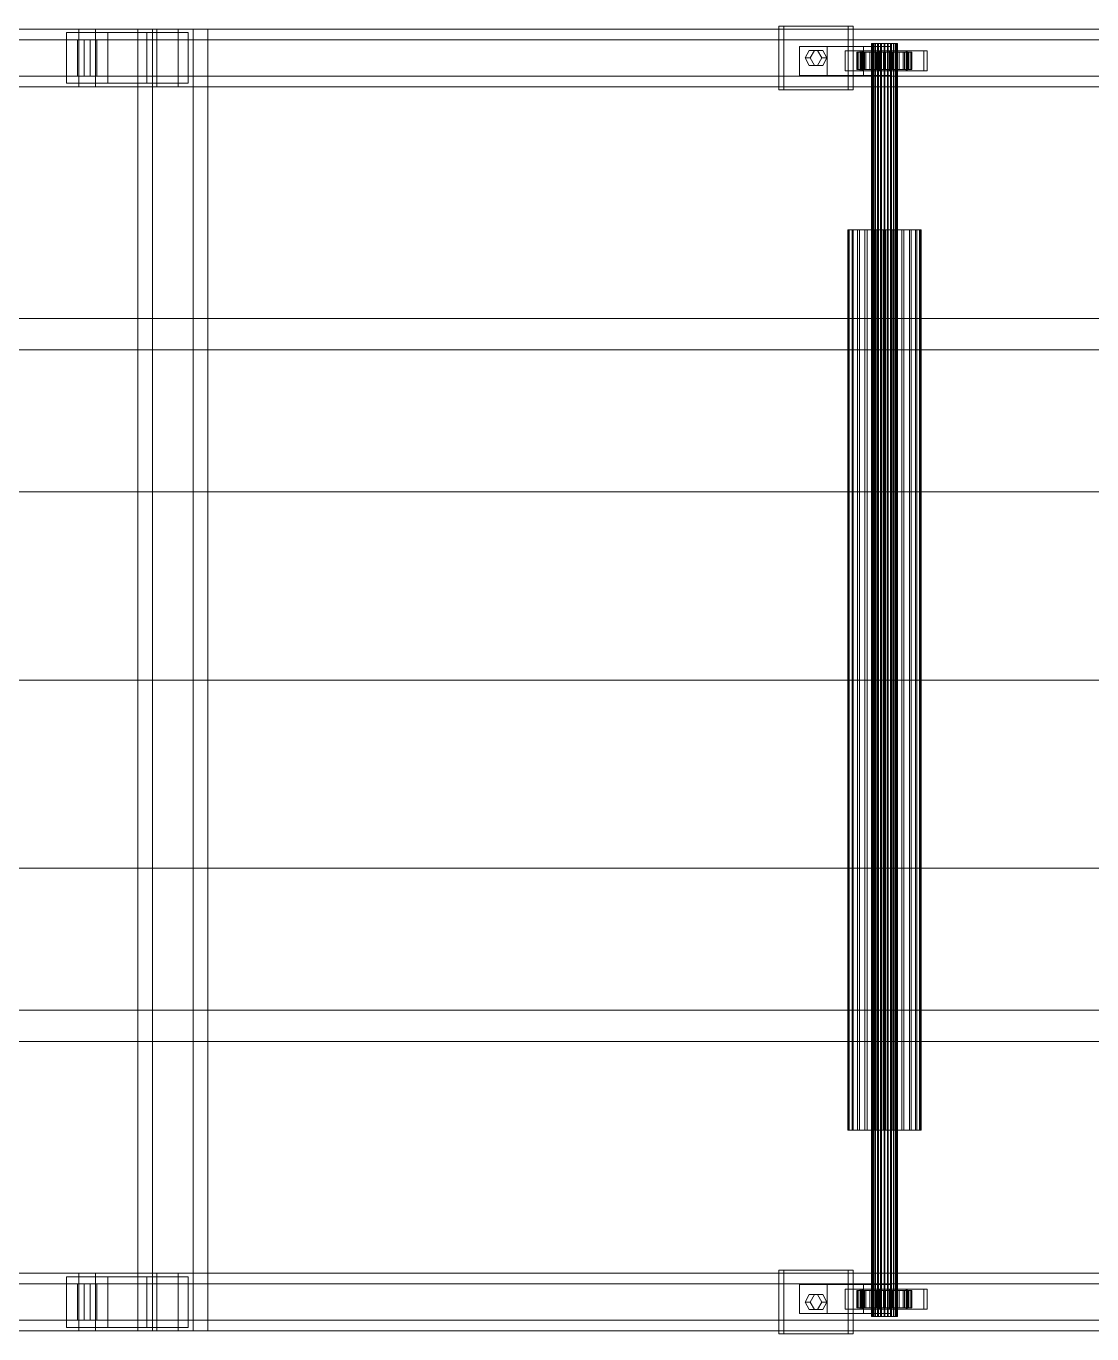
# Model space of a CAD drawing. Header units: millimetres. Extents: x -1970 to 59977, y -50268 to 6837.
# Drawn here: x 20071 to 20808, y -18452 to -17548 of the extents above; entities that cross this region are included whole.
import ezdxf

# ---------------------------------------------------------------- set-up
doc = ezdxf.new("R2010")
doc.units = ezdxf.units.MM
doc.layers.add('superior_C02', color=7, linetype='Continuous', lineweight=0)

msp = doc.modelspace()

# ---------------------------------------------------------------- linework, layer by layer
at = {"layer": 'superior_C02'}
for p, q in [((20107.498, -17550), (18959.893, -17550)), ((18971.583, -17550), (20119.188, -17550)), ((20161.567, -17550), (19013.962, -17550)), ((19028.575, -17550), (20176.18, -17550)), ((20127.688, -17552.5), (20098.998, -17552.5)), ((20098.998, -17552.5), (20098.998, -17587.5)), ((20154.528, -17552.5), (20098.998, -17552.5)), ((20107.498, -17550), (20107.498, -17590)), ((20119.188, -17550), (20107.498, -17550)), ((21255.102, -17550), (20107.498, -17550)), ((20119.188, -17590), (20119.188, -17550)), ((20119.188, -17550), (21266.793, -17550)), ((20127.688, -17587.5), (20127.688, -17552.5)), ((20127.688, -17552.5), (20183.218, -17552.5)), ((20186.539, -17550), (20148.285, -17550)), ((20148.285, -17550), (20148.285, -18450)), ((20158.514, -17550), (20148.285, -17550)), ((20154.528, -17587.5), (20154.528, -17552.5)), ((20154.528, -17552.5), (20183.218, -17552.5)), ((20158.514, -18450), (20158.514, -17550)), ((20158.514, -17550), (20196.768, -17550)), ((20161.567, -17550), (20161.567, -17590)), ((20176.18, -17550), (20161.567, -17550)), ((21309.171, -17550), (20161.567, -17550)), ((20176.18, -17590), (20176.18, -17550)), ((20176.18, -17550), (21323.785, -17550)), ((20183.218, -17552.5), (20183.218, -17587.5)), ((20186.539, -18450), (20186.539, -17550)), ((20186.539, -17550), (20196.768, -17550)), ((20196.768, -17550), (20196.768, -18450)), ((20639.223, -17548), (20591.406, -17548)), ((20591.406, -17548), (20591.406, -17592)), ((20594.913, -17548), (20591.406, -17548)), ((20594.913, -17592), (20594.913, -17548)), ((20594.913, -17548), (20642.73, -17548)), ((20639.223, -17592), (20639.223, -17548)), ((20639.223, -17548), (20642.73, -17548)), ((20642.73, -17548), (20642.73, -17592)), ((20106.769, -17557.5), (19014.695, -17557.5)), ((19027.842, -17557.5), (20119.916, -17557.5)), ((20106.769, -17557.5), (20106.769, -17582.5)), ((20119.916, -17557.5), (20106.769, -17557.5)), ((20111.256, -17557.5), (20115.429, -17557.5)), ((20111.256, -17582.5), (20111.256, -17557.5)), ((21314.391, -17557.5), (20111.256, -17557.5)), ((20115.429, -17557.5), (20115.429, -17582.5)), ((20115.429, -17557.5), (21318.565, -17557.5)), ((20119.916, -17582.5), (20119.916, -17557.5)), ((20624.878, -17562), (20605.751, -17562)), ((20605.751, -17562), (20605.751, -17582)), ((20649.851, -17562), (20605.751, -17562)), ((20624.878, -17582), (20624.878, -17562)), ((20624.878, -17562), (20668.977, -17562)), ((20649.851, -17582), (20649.851, -17562)), ((20649.851, -17562), (20668.977, -17562)), ((20655.613, -17560), (20655.388, -17560)), ((20655.388, -17560), (20655.775, -17560)), ((20655.388, -18440), (20655.388, -17560)), ((20656.436, -17560), (20655.613, -17560)), ((20655.613, -18440), (20655.613, -17560)), ((20655.775, -17560), (20656.749, -17560)), ((20655.775, -18440), (20655.775, -17560)), ((20657.801, -17560), (20656.436, -17560)), ((20656.436, -18440), (20656.436, -17560)), ((20656.749, -17560), (20658.244, -17560)), ((20656.749, -18440), (20656.749, -17560)), ((20659.614, -17560), (20657.801, -17560)), ((20657.801, -18440), (20657.801, -17560)), ((20658.244, -17560), (20660.156, -17560)), ((20658.244, -18440), (20658.244, -17560)), ((20661.752, -17560), (20659.614, -17560)), ((20659.614, -18440), (20659.614, -17560)), ((20660.156, -17560), (20662.357, -17560)), ((20660.156, -18440), (20660.156, -17560)), ((20664.069, -17560), (20661.752, -17560)), ((20661.752, -18440), (20661.752, -17560)), ((20662.357, -17560), (20664.696, -17560)), ((20662.357, -18440), (20662.357, -17560)), ((20666.408, -17560), (20664.069, -17560)), ((20664.069, -18440), (20664.069, -17560)), ((20664.696, -17560), (20667.013, -17560)), ((20664.696, -18440), (20664.696, -17560)), ((20668.609, -17560), (20666.408, -17560)), ((20666.408, -18440), (20666.408, -17560)), ((20667.013, -17560), (20669.151, -17560)), ((20667.013, -18440), (20667.013, -17560)), ((20670.521, -17560), (20668.609, -17560)), ((20668.609, -18440), (20668.609, -17560)), ((20668.977, -17562), (20668.977, -17582)), ((20669.151, -17560), (20670.964, -17560)), ((20669.151, -18440), (20669.151, -17560)), ((20672.015, -17560), (20670.521, -17560)), ((20670.521, -18440), (20670.521, -17560)), ((20670.964, -17560), (20672.328, -17560)), ((20670.964, -18440), (20670.964, -17560)), ((20672.989, -17560), (20672.015, -17560)), ((20672.015, -18440), (20672.015, -17560)), ((20672.328, -17560), (20673.152, -17560)), ((20672.328, -18440), (20672.328, -17560)), ((20673.377, -17560), (20672.989, -17560)), ((20672.989, -17560), (20672.989, -18440)), ((20673.152, -17560), (20673.377, -17560)), ((20673.152, -18440), (20673.152, -17560)), ((20673.377, -18440), (20673.377, -17560)), ((20609.576, -17570), (20612.445, -17564.804)), ((20612.445, -17575.196), (20609.576, -17570)), ((20609.576, -17570), (20613.084, -17570)), ((20612.445, -17564.804), (20618.183, -17564.804)), ((20615.953, -17564.804), (20612.445, -17564.804)), ((20615.953, -17564.804), (20613.084, -17570)), ((20613.084, -17570), (20615.953, -17575.196)), ((20621.691, -17564.804), (20615.953, -17564.804)), ((20618.183, -17564.804), (20621.052, -17570)), ((20621.691, -17564.804), (20618.183, -17564.804)), ((20621.052, -17570), (20618.183, -17575.196)), ((20624.56, -17570), (20621.052, -17570)), ((20624.56, -17570), (20621.691, -17564.804)), ((20621.691, -17575.196), (20624.56, -17570)), ((20648.681, -17565), (20637.205, -17565)), ((20637.205, -17565), (20637.205, -17579)), ((20649.481, -17565), (20637.205, -17565)), ((20645.87, -17566), (20645.394, -17566)), ((20645.394, -17566), (20655.388, -17566)), ((20645.394, -17578), (20645.394, -17566)), ((20645.394, -17566), (20646.212, -17566)), ((20647.607, -17566), (20645.87, -17566)), ((20645.87, -17566), (20655.613, -17566)), ((20645.87, -17578), (20645.87, -17566)), ((20646.212, -17566), (20655.775, -17566)), ((20646.212, -17578), (20646.212, -17566)), ((20646.212, -17566), (20648.268, -17566)), ((20650.488, -17566), (20647.607, -17566)), ((20647.607, -17566), (20656.436, -17566)), ((20647.607, -17578), (20647.607, -17566)), ((20691.639, -17565), (20647.647, -17565)), ((20647.647, -17565), (20647.647, -17579)), ((20649.986, -17565), (20647.647, -17565)), ((20648.268, -17566), (20656.749, -17566)), ((20648.268, -17578), (20648.268, -17566)), ((20648.268, -17566), (20651.423, -17566)), ((20648.681, -17579), (20648.681, -17565)), ((20648.681, -17565), (20660.957, -17565)), ((20649.481, -17579), (20649.481, -17565)), ((20649.481, -17565), (20660.957, -17565)), ((20649.986, -17579), (20649.986, -17565)), ((20649.986, -17565), (20693.977, -17565)), ((20654.316, -17566), (20650.488, -17566)), ((20650.488, -17566), (20657.801, -17566)), ((20650.488, -17578), (20650.488, -17566)), ((20651.423, -17566), (20658.244, -17566)), ((20651.423, -17578), (20651.423, -17566)), ((20651.423, -17566), (20655.461, -17566)), ((20658.829, -17566), (20654.316, -17566)), ((20654.316, -17566), (20659.614, -17566)), ((20654.316, -17578), (20654.316, -17566)), ((20655.388, -17566), (20655.613, -17566)), ((20655.388, -17566), (20655.388, -17578)), ((20655.775, -17566), (20655.388, -17566)), ((20655.461, -17566), (20660.156, -17566)), ((20655.461, -17578), (20655.461, -17566)), ((20655.461, -17566), (20660.106, -17566)), ((20655.613, -17566), (20656.436, -17566)), ((20655.613, -17566), (20655.613, -17578)), ((20655.775, -17566), (20655.775, -17578)), ((20656.749, -17566), (20655.775, -17566)), ((20656.436, -17566), (20657.801, -17566)), ((20656.436, -17566), (20656.436, -17578)), ((20656.749, -17566), (20656.749, -17578)), ((20658.244, -17566), (20656.749, -17566)), ((20657.801, -17566), (20659.614, -17566)), ((20657.801, -17566), (20657.801, -17578)), ((20658.244, -17566), (20658.244, -17578)), ((20660.156, -17566), (20658.244, -17566)), ((20663.721, -17566), (20658.829, -17566)), ((20658.829, -17566), (20661.752, -17566)), ((20658.829, -17578), (20658.829, -17566)), ((20659.614, -17566), (20661.752, -17566)), ((20659.614, -17566), (20659.614, -17578)), ((20660.106, -17566), (20662.357, -17566)), ((20660.106, -17578), (20660.106, -17566)), ((20660.106, -17566), (20665.043, -17566)), ((20660.156, -17566), (20660.156, -17578)), ((20662.357, -17566), (20660.156, -17566)), ((20660.957, -17565), (20660.957, -17579)), ((20661.752, -17566), (20664.069, -17566)), ((20661.752, -17566), (20661.752, -17578)), ((20662.357, -17566), (20662.357, -17578)), ((20664.696, -17566), (20662.357, -17566)), ((20668.659, -17566), (20663.721, -17566)), ((20663.721, -17566), (20664.069, -17566)), ((20663.721, -17578), (20663.721, -17566)), ((20664.069, -17566), (20666.408, -17566)), ((20664.069, -17566), (20664.069, -17578)), ((20665.043, -17566), (20664.696, -17566)), ((20664.696, -17566), (20664.696, -17578)), ((20667.013, -17566), (20664.696, -17566)), ((20665.043, -17578), (20665.043, -17566)), ((20665.043, -17566), (20669.935, -17566)), ((20668.659, -17566), (20666.408, -17566)), ((20666.408, -17566), (20668.609, -17566)), ((20666.408, -17566), (20666.408, -17578)), ((20669.935, -17566), (20667.013, -17566)), ((20667.013, -17566), (20667.013, -17578)), ((20669.151, -17566), (20667.013, -17566)), ((20679.284, -17565), (20667.808, -17565)), ((20667.808, -17565), (20667.808, -17579)), ((20680.083, -17565), (20667.808, -17565)), ((20673.304, -17566), (20668.609, -17566)), ((20668.609, -17566), (20670.521, -17566)), ((20668.609, -17566), (20668.609, -17578)), ((20673.304, -17566), (20668.659, -17566)), ((20668.659, -17578), (20668.659, -17566)), ((20674.449, -17566), (20669.151, -17566)), ((20669.151, -17566), (20669.151, -17578)), ((20670.964, -17566), (20669.151, -17566)), ((20669.935, -17578), (20669.935, -17566)), ((20669.935, -17566), (20674.449, -17566)), ((20677.342, -17566), (20670.521, -17566)), ((20670.521, -17566), (20672.015, -17566)), ((20670.521, -17566), (20670.521, -17578)), ((20678.277, -17566), (20670.964, -17566)), ((20670.964, -17566), (20670.964, -17578)), ((20672.328, -17566), (20670.964, -17566)), ((20680.496, -17566), (20672.015, -17566)), ((20672.015, -17566), (20672.989, -17566)), ((20672.015, -17566), (20672.015, -17578)), ((20681.157, -17566), (20672.328, -17566)), ((20672.328, -17566), (20672.328, -17578)), ((20673.152, -17566), (20672.328, -17566)), ((20672.989, -17566), (20682.553, -17566)), ((20672.989, -17578), (20672.989, -17566)), ((20672.989, -17566), (20673.377, -17566)), ((20682.895, -17566), (20673.152, -17566)), ((20673.152, -17566), (20673.152, -17578)), ((20673.377, -17566), (20673.152, -17566)), ((20677.342, -17566), (20673.304, -17566)), ((20673.304, -17578), (20673.304, -17566)), ((20683.371, -17566), (20673.377, -17566)), ((20673.377, -17566), (20673.377, -17578)), ((20674.449, -17578), (20674.449, -17566)), ((20674.449, -17566), (20678.277, -17566)), ((20680.496, -17566), (20677.342, -17566)), ((20677.342, -17578), (20677.342, -17566)), ((20678.277, -17578), (20678.277, -17566)), ((20678.277, -17566), (20681.157, -17566)), ((20679.284, -17579), (20679.284, -17565)), ((20679.284, -17565), (20691.559, -17565)), ((20680.083, -17579), (20680.083, -17565)), ((20680.083, -17565), (20691.559, -17565)), ((20682.553, -17566), (20680.496, -17566)), ((20680.496, -17578), (20680.496, -17566)), ((20681.157, -17578), (20681.157, -17566)), ((20681.157, -17566), (20682.895, -17566)), ((20682.553, -17566), (20682.553, -17578)), ((20683.371, -17566), (20682.553, -17566)), ((20682.895, -17578), (20682.895, -17566)), ((20682.895, -17566), (20683.371, -17566)), ((20683.371, -17578), (20683.371, -17566)), ((20691.559, -17565), (20691.559, -17579)), ((20691.639, -17579), (20691.639, -17565)), ((20691.639, -17565), (20693.977, -17565)), ((20693.977, -17565), (20693.977, -17579)), ((19014.695, -17582.5), (20106.769, -17582.5)), ((19027.842, -17582.5), (20119.916, -17582.5)), ((20106.769, -17582.5), (20119.916, -17582.5)), ((20115.429, -17582.5), (20111.256, -17582.5)), ((20111.256, -17582.5), (21314.391, -17582.5)), ((20115.429, -17582.5), (21318.565, -17582.5)), ((20605.751, -17582), (20624.878, -17582)), ((20605.751, -17582), (20649.851, -17582)), ((20618.183, -17575.196), (20612.445, -17575.196)), ((20615.953, -17575.196), (20612.445, -17575.196)), ((20615.953, -17575.196), (20621.691, -17575.196)), ((20621.691, -17575.196), (20618.183, -17575.196)), ((20668.977, -17582), (20624.878, -17582)), ((20637.205, -17579), (20648.681, -17579)), ((20637.205, -17579), (20649.481, -17579)), ((20655.388, -17578), (20645.394, -17578)), ((20645.394, -17578), (20645.87, -17578)), ((20646.212, -17578), (20645.394, -17578)), ((20655.613, -17578), (20645.87, -17578)), ((20645.87, -17578), (20647.607, -17578)), ((20655.775, -17578), (20646.212, -17578)), ((20648.268, -17578), (20646.212, -17578)), ((20656.436, -17578), (20647.607, -17578)), ((20647.607, -17578), (20650.488, -17578)), ((20647.647, -17579), (20691.639, -17579)), ((20647.647, -17579), (20649.986, -17579)), ((20656.749, -17578), (20648.268, -17578)), ((20651.423, -17578), (20648.268, -17578)), ((20660.957, -17579), (20648.681, -17579)), ((20660.957, -17579), (20649.481, -17579)), ((20668.977, -17582), (20649.851, -17582)), ((20693.977, -17579), (20649.986, -17579)), ((20657.801, -17578), (20650.488, -17578)), ((20650.488, -17578), (20654.316, -17578)), ((20658.244, -17578), (20651.423, -17578)), ((20655.461, -17578), (20651.423, -17578)), ((20659.614, -17578), (20654.316, -17578)), ((20654.316, -17578), (20658.829, -17578)), ((20655.613, -17578), (20655.388, -17578)), ((20655.388, -17578), (20655.775, -17578)), ((20660.156, -17578), (20655.461, -17578)), ((20660.106, -17578), (20655.461, -17578)), ((20656.436, -17578), (20655.613, -17578)), ((20655.775, -17578), (20656.749, -17578)), ((20657.801, -17578), (20656.436, -17578)), ((20656.749, -17578), (20658.244, -17578)), ((20659.614, -17578), (20657.801, -17578)), ((20658.244, -17578), (20660.156, -17578)), ((20661.752, -17578), (20658.829, -17578)), ((20658.829, -17578), (20663.721, -17578)), ((20661.752, -17578), (20659.614, -17578)), ((20662.357, -17578), (20660.106, -17578)), ((20665.043, -17578), (20660.106, -17578)), ((20660.156, -17578), (20662.357, -17578)), ((20664.069, -17578), (20661.752, -17578)), ((20662.357, -17578), (20664.696, -17578)), ((20664.069, -17578), (20663.721, -17578)), ((20663.721, -17578), (20668.659, -17578)), ((20666.408, -17578), (20664.069, -17578)), ((20664.696, -17578), (20665.043, -17578)), ((20664.696, -17578), (20667.013, -17578)), ((20669.935, -17578), (20665.043, -17578)), ((20668.609, -17578), (20666.408, -17578)), ((20666.408, -17578), (20668.659, -17578)), ((20667.013, -17578), (20669.935, -17578)), ((20667.013, -17578), (20669.151, -17578)), ((20667.808, -17579), (20679.284, -17579)), ((20667.808, -17579), (20680.083, -17579)), ((20670.521, -17578), (20668.609, -17578)), ((20668.609, -17578), (20673.304, -17578)), ((20668.659, -17578), (20673.304, -17578)), ((20669.151, -17578), (20674.449, -17578)), ((20669.151, -17578), (20670.964, -17578)), ((20674.449, -17578), (20669.935, -17578)), ((20672.015, -17578), (20670.521, -17578)), ((20670.521, -17578), (20677.342, -17578)), ((20670.964, -17578), (20678.277, -17578)), ((20670.964, -17578), (20672.328, -17578)), ((20672.989, -17578), (20672.015, -17578)), ((20672.015, -17578), (20680.496, -17578)), ((20672.328, -17578), (20681.157, -17578)), ((20672.328, -17578), (20673.152, -17578)), ((20682.553, -17578), (20672.989, -17578)), ((20673.377, -17578), (20672.989, -17578)), ((20673.152, -17578), (20682.895, -17578)), ((20673.152, -17578), (20673.377, -17578)), ((20673.304, -17578), (20677.342, -17578)), ((20673.377, -17578), (20683.371, -17578)), ((20678.277, -17578), (20674.449, -17578)), ((20677.342, -17578), (20680.496, -17578)), ((20681.157, -17578), (20678.277, -17578)), ((20691.559, -17579), (20679.284, -17579)), ((20691.559, -17579), (20680.083, -17579)), ((20680.496, -17578), (20682.553, -17578)), ((20682.895, -17578), (20681.157, -17578)), ((20682.553, -17578), (20683.371, -17578)), ((20683.371, -17578), (20682.895, -17578)), ((20693.977, -17579), (20691.639, -17579)), ((18959.893, -17590), (20107.498, -17590)), ((18971.583, -17590), (20119.188, -17590)), ((19013.962, -17590), (20161.567, -17590)), ((19028.575, -17590), (20176.18, -17590)), ((20098.998, -17587.5), (20127.688, -17587.5)), ((20154.528, -17587.5), (20098.998, -17587.5)), ((20107.498, -17590), (20119.188, -17590)), ((20107.498, -17590), (21255.102, -17590)), ((20119.188, -17590), (21266.793, -17590)), ((20183.218, -17587.5), (20127.688, -17587.5)), ((20183.218, -17587.5), (20154.528, -17587.5)), ((20161.567, -17590), (20176.18, -17590)), ((20161.567, -17590), (21309.171, -17590)), ((20176.18, -17590), (21323.785, -17590)), ((20591.406, -17592), (20639.223, -17592)), ((20591.406, -17592), (20594.913, -17592)), ((20642.73, -17592), (20594.913, -17592)), ((20642.73, -17592), (20639.223, -17592)), ((20639.634, -17688.85), (20638.998, -17688.85)), ((20638.998, -17688.85), (20640.091, -17688.85)), ((20638.998, -18311.15), (20638.998, -17688.85)), ((20641.957, -17688.85), (20639.634, -17688.85)), ((20639.634, -18311.15), (20639.634, -17688.85)), ((20640.091, -17688.85), (20642.841, -17688.85)), ((20640.091, -18311.15), (20640.091, -17688.85)), ((20645.808, -17688.85), (20641.957, -17688.85)), ((20641.957, -18311.15), (20641.957, -17688.85)), ((20642.841, -17688.85), (20647.058, -17688.85)), ((20642.841, -18311.15), (20642.841, -17688.85)), ((20650.925, -17688.85), (20645.808, -17688.85)), ((20645.808, -18311.15), (20645.808, -17688.85)), ((20647.058, -17688.85), (20652.455, -17688.85)), ((20647.058, -18311.15), (20647.058, -17688.85)), ((20656.959, -17688.85), (20650.925, -17688.85)), ((20650.925, -18311.15), (20650.925, -17688.85)), ((20652.455, -17688.85), (20658.666, -17688.85)), ((20652.455, -18311.15), (20652.455, -17688.85)), ((20663.499, -17688.85), (20656.959, -17688.85)), ((20656.959, -18311.15), (20656.959, -17688.85)), ((20658.666, -17688.85), (20665.266, -17688.85)), ((20658.666, -18311.15), (20658.666, -17688.85)), ((20670.099, -17688.85), (20663.499, -17688.85)), ((20663.499, -18311.15), (20663.499, -17688.85)), ((20665.266, -17688.85), (20671.806, -17688.85)), ((20665.266, -18311.15), (20665.266, -17688.85)), ((20676.309, -17688.85), (20670.099, -17688.85)), ((20670.099, -18311.15), (20670.099, -17688.85)), ((20671.806, -17688.85), (20677.84, -17688.85)), ((20671.806, -18311.15), (20671.806, -17688.85)), ((20681.707, -17688.85), (20676.309, -17688.85)), ((20676.309, -18311.15), (20676.309, -17688.85)), ((20677.84, -17688.85), (20682.957, -17688.85)), ((20677.84, -18311.15), (20677.84, -17688.85)), ((20685.924, -17688.85), (20681.707, -17688.85)), ((20681.707, -18311.15), (20681.707, -17688.85)), ((20682.957, -17688.85), (20686.808, -17688.85)), ((20682.957, -18311.15), (20682.957, -17688.85)), ((20688.673, -17688.85), (20685.924, -17688.85)), ((20685.924, -18311.15), (20685.924, -17688.85)), ((20686.808, -17688.85), (20689.131, -17688.85)), ((20686.808, -18311.15), (20686.808, -17688.85)), ((20689.767, -17688.85), (20688.673, -17688.85)), ((20688.673, -17688.85), (20688.673, -18311.15)), ((20689.131, -17688.85), (20689.767, -17688.85)), ((20689.131, -18311.15), (20689.131, -17688.85)), ((20689.767, -18311.15), (20689.767, -17688.85)), ((16335.427, -17750), (25411.088, -17750)), ((25412.557, -17750), (16336.897, -17750)), ((19930.334, -17771.702), (20868.033, -17771.702)), ((20869.777, -17771.702), (19932.078, -17771.702)), ((19950.338, -17870), (20888.037, -17870)), ((20889.781, -17870), (19952.082, -17870)), ((19950.338, -18000), (20888.037, -18000)), ((20889.781, -18000), (19952.082, -18000)), ((19950.338, -18130), (20888.037, -18130)), ((20889.781, -18130), (19952.082, -18130)), ((20868.033, -18228.298), (19930.334, -18228.298)), ((19932.078, -18228.298), (20869.777, -18228.298)), ((25411.088, -18250), (16335.427, -18250)), ((16336.897, -18250), (25412.557, -18250)), ((20640.091, -18311.15), (20638.998, -18311.15)), ((20638.998, -18311.15), (20639.634, -18311.15)), ((20639.634, -18311.15), (20641.957, -18311.15)), ((20642.841, -18311.15), (20640.091, -18311.15)), ((20641.957, -18311.15), (20645.808, -18311.15)), ((20647.058, -18311.15), (20642.841, -18311.15)), ((20645.808, -18311.15), (20650.925, -18311.15)), ((20652.455, -18311.15), (20647.058, -18311.15)), ((20650.925, -18311.15), (20656.959, -18311.15)), ((20658.666, -18311.15), (20652.455, -18311.15)), ((20656.959, -18311.15), (20663.499, -18311.15)), ((20665.266, -18311.15), (20658.666, -18311.15)), ((20663.499, -18311.15), (20670.099, -18311.15)), ((20671.806, -18311.15), (20665.266, -18311.15)), ((20670.099, -18311.15), (20676.309, -18311.15)), ((20677.84, -18311.15), (20671.806, -18311.15)), ((20676.309, -18311.15), (20681.707, -18311.15)), ((20682.957, -18311.15), (20677.84, -18311.15)), ((20681.707, -18311.15), (20685.924, -18311.15)), ((20686.808, -18311.15), (20682.957, -18311.15)), ((20685.924, -18311.15), (20688.673, -18311.15)), ((20689.131, -18311.15), (20686.808, -18311.15)), ((20688.673, -18311.15), (20689.767, -18311.15)), ((20689.767, -18311.15), (20689.131, -18311.15)), ((20107.498, -18410), (18959.893, -18410)), ((18971.583, -18410), (20119.188, -18410)), ((20161.567, -18410), (19013.962, -18410)), ((19028.575, -18410), (20176.18, -18410)), ((20127.688, -18412.5), (20098.998, -18412.5)), ((20098.998, -18412.5), (20098.998, -18447.5)), ((20154.528, -18412.5), (20098.998, -18412.5)), ((20107.498, -18410), (20107.498, -18450)), ((20119.188, -18410), (20107.498, -18410)), ((21255.102, -18410), (20107.498, -18410)), ((20119.188, -18450), (20119.188, -18410)), ((20119.188, -18410), (21266.793, -18410)), ((20127.688, -18447.5), (20127.688, -18412.5)), ((20127.688, -18412.5), (20183.218, -18412.5)), ((20154.528, -18447.5), (20154.528, -18412.5)), ((20154.528, -18412.5), (20183.218, -18412.5)), ((20161.567, -18410), (20161.567, -18450)), ((20176.18, -18410), (20161.567, -18410)), ((21309.171, -18410), (20161.567, -18410)), ((20176.18, -18450), (20176.18, -18410)), ((20176.18, -18410), (21323.785, -18410)), ((20183.218, -18412.5), (20183.218, -18447.5)), ((20639.223, -18408), (20591.406, -18408)), ((20591.406, -18408), (20591.406, -18452)), ((20594.913, -18408), (20591.406, -18408)), ((20594.913, -18452), (20594.913, -18408)), ((20594.913, -18408), (20642.73, -18408)), ((20639.223, -18452), (20639.223, -18408)), ((20639.223, -18408), (20642.73, -18408)), ((20642.73, -18408), (20642.73, -18452)), ((20106.769, -18417.5), (19014.695, -18417.5)), ((19027.842, -18417.5), (20119.916, -18417.5)), ((20106.769, -18417.5), (20106.769, -18442.5)), ((20119.916, -18417.5), (20106.769, -18417.5)), ((20111.256, -18417.5), (20115.429, -18417.5)), ((20111.256, -18442.5), (20111.256, -18417.5)), ((21314.391, -18417.5), (20111.256, -18417.5)), ((20115.429, -18417.5), (20115.429, -18442.5)), ((20115.429, -18417.5), (21318.565, -18417.5)), ((20119.916, -18442.5), (20119.916, -18417.5)), ((20624.878, -18418), (20605.751, -18418)), ((20605.751, -18418), (20605.751, -18438)), ((20649.851, -18418), (20605.751, -18418)), ((20624.878, -18438), (20624.878, -18418)), ((20624.878, -18418), (20668.977, -18418)), ((20648.681, -18421), (20637.205, -18421)), ((20637.205, -18421), (20637.205, -18435)), ((20649.481, -18421), (20637.205, -18421)), ((20645.87, -18422), (20645.394, -18422)), ((20645.394, -18422), (20655.388, -18422)), ((20645.394, -18434), (20645.394, -18422)), ((20645.394, -18422), (20646.212, -18422)), ((20647.607, -18422), (20645.87, -18422)), ((20645.87, -18422), (20655.613, -18422)), ((20645.87, -18434), (20645.87, -18422)), ((20646.212, -18422), (20655.775, -18422)), ((20646.212, -18434), (20646.212, -18422)), ((20646.212, -18422), (20648.268, -18422)), ((20650.488, -18422), (20647.607, -18422)), ((20647.607, -18422), (20656.436, -18422)), ((20647.607, -18434), (20647.607, -18422)), ((20691.639, -18421), (20647.647, -18421)), ((20647.647, -18421), (20647.647, -18435)), ((20649.986, -18421), (20647.647, -18421)), ((20648.268, -18422), (20656.749, -18422)), ((20648.268, -18434), (20648.268, -18422)), ((20648.268, -18422), (20651.423, -18422)), ((20648.681, -18435), (20648.681, -18421)), ((20648.681, -18421), (20660.957, -18421)), ((20649.481, -18435), (20649.481, -18421)), ((20649.481, -18421), (20660.957, -18421)), ((20649.851, -18438), (20649.851, -18418)), ((20649.851, -18418), (20668.977, -18418)), ((20649.986, -18435), (20649.986, -18421)), ((20649.986, -18421), (20693.977, -18421)), ((20654.316, -18422), (20650.488, -18422)), ((20650.488, -18422), (20657.801, -18422)), ((20650.488, -18434), (20650.488, -18422)), ((20651.423, -18422), (20658.244, -18422)), ((20651.423, -18434), (20651.423, -18422)), ((20651.423, -18422), (20655.461, -18422)), ((20658.829, -18422), (20654.316, -18422)), ((20654.316, -18422), (20659.614, -18422)), ((20654.316, -18434), (20654.316, -18422)), ((20655.388, -18422), (20655.613, -18422)), ((20655.388, -18422), (20655.388, -18434)), ((20655.775, -18422), (20655.388, -18422)), ((20655.461, -18422), (20660.156, -18422)), ((20655.461, -18434), (20655.461, -18422)), ((20655.461, -18422), (20660.106, -18422)), ((20655.613, -18422), (20656.436, -18422)), ((20655.613, -18422), (20655.613, -18434)), ((20655.775, -18422), (20655.775, -18434)), ((20656.749, -18422), (20655.775, -18422)), ((20656.436, -18422), (20657.801, -18422)), ((20656.436, -18422), (20656.436, -18434)), ((20656.749, -18422), (20656.749, -18434)), ((20658.244, -18422), (20656.749, -18422)), ((20657.801, -18422), (20659.614, -18422)), ((20657.801, -18422), (20657.801, -18434)), ((20658.244, -18422), (20658.244, -18434)), ((20660.156, -18422), (20658.244, -18422)), ((20663.721, -18422), (20658.829, -18422)), ((20658.829, -18422), (20661.752, -18422)), ((20658.829, -18434), (20658.829, -18422)), ((20659.614, -18422), (20661.752, -18422)), ((20659.614, -18422), (20659.614, -18434)), ((20660.106, -18422), (20662.357, -18422)), ((20660.106, -18434), (20660.106, -18422)), ((20660.106, -18422), (20665.043, -18422)), ((20660.156, -18422), (20660.156, -18434)), ((20662.357, -18422), (20660.156, -18422)), ((20660.957, -18421), (20660.957, -18435)), ((20661.752, -18422), (20664.069, -18422)), ((20661.752, -18422), (20661.752, -18434)), ((20662.357, -18422), (20662.357, -18434)), ((20664.696, -18422), (20662.357, -18422)), ((20668.659, -18422), (20663.721, -18422)), ((20663.721, -18422), (20664.069, -18422)), ((20663.721, -18434), (20663.721, -18422)), ((20664.069, -18422), (20666.408, -18422)), ((20664.069, -18422), (20664.069, -18434)), ((20665.043, -18422), (20664.696, -18422)), ((20664.696, -18422), (20664.696, -18434)), ((20667.013, -18422), (20664.696, -18422)), ((20665.043, -18434), (20665.043, -18422)), ((20665.043, -18422), (20669.935, -18422)), ((20668.659, -18422), (20666.408, -18422)), ((20666.408, -18422), (20668.609, -18422)), ((20666.408, -18422), (20666.408, -18434)), ((20669.935, -18422), (20667.013, -18422)), ((20667.013, -18422), (20667.013, -18434)), ((20669.151, -18422), (20667.013, -18422)), ((20679.284, -18421), (20667.808, -18421)), ((20667.808, -18421), (20667.808, -18435)), ((20680.083, -18421), (20667.808, -18421)), ((20673.304, -18422), (20668.609, -18422)), ((20668.609, -18422), (20670.521, -18422)), ((20668.609, -18422), (20668.609, -18434)), ((20673.304, -18422), (20668.659, -18422)), ((20668.659, -18434), (20668.659, -18422)), ((20668.977, -18418), (20668.977, -18438)), ((20674.449, -18422), (20669.151, -18422)), ((20669.151, -18422), (20669.151, -18434)), ((20670.964, -18422), (20669.151, -18422)), ((20669.935, -18434), (20669.935, -18422)), ((20669.935, -18422), (20674.449, -18422)), ((20677.342, -18422), (20670.521, -18422)), ((20670.521, -18422), (20672.015, -18422)), ((20670.521, -18422), (20670.521, -18434)), ((20678.277, -18422), (20670.964, -18422)), ((20670.964, -18422), (20670.964, -18434)), ((20672.328, -18422), (20670.964, -18422)), ((20680.496, -18422), (20672.015, -18422)), ((20672.015, -18422), (20672.989, -18422)), ((20672.015, -18422), (20672.015, -18434)), ((20681.157, -18422), (20672.328, -18422)), ((20672.328, -18422), (20672.328, -18434)), ((20673.152, -18422), (20672.328, -18422)), ((20672.989, -18422), (20682.553, -18422)), ((20672.989, -18434), (20672.989, -18422)), ((20672.989, -18422), (20673.377, -18422)), ((20682.895, -18422), (20673.152, -18422)), ((20673.152, -18422), (20673.152, -18434)), ((20673.377, -18422), (20673.152, -18422)), ((20677.342, -18422), (20673.304, -18422)), ((20673.304, -18434), (20673.304, -18422)), ((20683.371, -18422), (20673.377, -18422)), ((20673.377, -18422), (20673.377, -18434)), ((20674.449, -18434), (20674.449, -18422)), ((20674.449, -18422), (20678.277, -18422)), ((20680.496, -18422), (20677.342, -18422)), ((20677.342, -18434), (20677.342, -18422)), ((20678.277, -18434), (20678.277, -18422)), ((20678.277, -18422), (20681.157, -18422)), ((20679.284, -18435), (20679.284, -18421)), ((20679.284, -18421), (20691.559, -18421)), ((20680.083, -18435), (20680.083, -18421)), ((20680.083, -18421), (20691.559, -18421)), ((20682.553, -18422), (20680.496, -18422)), ((20680.496, -18434), (20680.496, -18422)), ((20681.157, -18434), (20681.157, -18422)), ((20681.157, -18422), (20682.895, -18422)), ((20682.553, -18422), (20682.553, -18434)), ((20683.371, -18422), (20682.553, -18422)), ((20682.895, -18434), (20682.895, -18422)), ((20682.895, -18422), (20683.371, -18422)), ((20683.371, -18434), (20683.371, -18422)), ((20691.559, -18421), (20691.559, -18435)), ((20691.639, -18435), (20691.639, -18421)), ((20691.639, -18421), (20693.977, -18421)), ((20693.977, -18421), (20693.977, -18435)), ((20609.576, -18430), (20612.445, -18424.804)), ((20612.445, -18435.196), (20609.576, -18430)), ((20609.576, -18430), (20613.084, -18430)), ((20612.445, -18424.804), (20618.183, -18424.804)), ((20615.953, -18424.804), (20612.445, -18424.804)), ((20615.953, -18424.804), (20613.084, -18430)), ((20613.084, -18430), (20615.953, -18435.196)), ((20621.691, -18424.804), (20615.953, -18424.804)), ((20618.183, -18424.804), (20621.052, -18430)), ((20621.691, -18424.804), (20618.183, -18424.804)), ((20621.052, -18430), (20618.183, -18435.196)), ((20624.56, -18430), (20621.052, -18430)), ((20624.56, -18430), (20621.691, -18424.804)), ((20621.691, -18435.196), (20624.56, -18430)), ((20605.751, -18438), (20624.878, -18438)), ((20605.751, -18438), (20649.851, -18438)), ((20618.183, -18435.196), (20612.445, -18435.196)), ((20615.953, -18435.196), (20612.445, -18435.196)), ((20615.953, -18435.196), (20621.691, -18435.196)), ((20621.691, -18435.196), (20618.183, -18435.196)), ((20668.977, -18438), (20624.878, -18438)), ((20637.205, -18435), (20648.681, -18435)), ((20637.205, -18435), (20649.481, -18435)), ((20655.388, -18434), (20645.394, -18434)), ((20645.394, -18434), (20645.87, -18434)), ((20646.212, -18434), (20645.394, -18434)), ((20655.613, -18434), (20645.87, -18434)), ((20645.87, -18434), (20647.607, -18434)), ((20655.775, -18434), (20646.212, -18434)), ((20648.268, -18434), (20646.212, -18434)), ((20656.436, -18434), (20647.607, -18434)), ((20647.607, -18434), (20650.488, -18434)), ((20647.647, -18435), (20691.639, -18435)), ((20647.647, -18435), (20649.986, -18435)), ((20656.749, -18434), (20648.268, -18434)), ((20651.423, -18434), (20648.268, -18434)), ((20660.957, -18435), (20648.681, -18435)), ((20660.957, -18435), (20649.481, -18435)), ((20668.977, -18438), (20649.851, -18438)), ((20693.977, -18435), (20649.986, -18435)), ((20657.801, -18434), (20650.488, -18434)), ((20650.488, -18434), (20654.316, -18434)), ((20658.244, -18434), (20651.423, -18434)), ((20655.461, -18434), (20651.423, -18434)), ((20659.614, -18434), (20654.316, -18434)), ((20654.316, -18434), (20658.829, -18434)), ((20655.613, -18434), (20655.388, -18434)), ((20655.388, -18434), (20655.775, -18434)), ((20655.775, -18440), (20655.388, -18440)), ((20655.388, -18440), (20655.613, -18440)), ((20660.156, -18434), (20655.461, -18434)), ((20660.106, -18434), (20655.461, -18434)), ((20656.436, -18434), (20655.613, -18434)), ((20655.613, -18440), (20656.436, -18440)), ((20655.775, -18434), (20656.749, -18434)), ((20656.749, -18440), (20655.775, -18440)), ((20657.801, -18434), (20656.436, -18434)), ((20656.436, -18440), (20657.801, -18440)), ((20656.749, -18434), (20658.244, -18434)), ((20658.244, -18440), (20656.749, -18440)), ((20659.614, -18434), (20657.801, -18434)), ((20657.801, -18440), (20659.614, -18440)), ((20658.244, -18434), (20660.156, -18434)), ((20660.156, -18440), (20658.244, -18440)), ((20661.752, -18434), (20658.829, -18434)), ((20658.829, -18434), (20663.721, -18434)), ((20661.752, -18434), (20659.614, -18434)), ((20659.614, -18440), (20661.752, -18440)), ((20662.357, -18434), (20660.106, -18434)), ((20665.043, -18434), (20660.106, -18434)), ((20660.156, -18434), (20662.357, -18434)), ((20662.357, -18440), (20660.156, -18440)), ((20664.069, -18434), (20661.752, -18434)), ((20661.752, -18440), (20664.069, -18440)), ((20662.357, -18434), (20664.696, -18434)), ((20664.696, -18440), (20662.357, -18440)), ((20664.069, -18434), (20663.721, -18434)), ((20663.721, -18434), (20668.659, -18434)), ((20666.408, -18434), (20664.069, -18434)), ((20664.069, -18440), (20666.408, -18440)), ((20664.696, -18434), (20665.043, -18434)), ((20664.696, -18434), (20667.013, -18434)), ((20667.013, -18440), (20664.696, -18440)), ((20669.935, -18434), (20665.043, -18434)), ((20668.609, -18434), (20666.408, -18434)), ((20666.408, -18434), (20668.659, -18434)), ((20666.408, -18440), (20668.609, -18440)), ((20667.013, -18434), (20669.935, -18434)), ((20667.013, -18434), (20669.151, -18434)), ((20669.151, -18440), (20667.013, -18440)), ((20667.808, -18435), (20679.284, -18435)), ((20667.808, -18435), (20680.083, -18435)), ((20670.521, -18434), (20668.609, -18434)), ((20668.609, -18434), (20673.304, -18434)), ((20668.609, -18440), (20670.521, -18440)), ((20668.659, -18434), (20673.304, -18434)), ((20669.151, -18434), (20674.449, -18434)), ((20669.151, -18434), (20670.964, -18434)), ((20670.964, -18440), (20669.151, -18440)), ((20674.449, -18434), (20669.935, -18434)), ((20672.015, -18434), (20670.521, -18434)), ((20670.521, -18434), (20677.342, -18434)), ((20670.521, -18440), (20672.015, -18440)), ((20670.964, -18434), (20678.277, -18434)), ((20670.964, -18434), (20672.328, -18434)), ((20672.328, -18440), (20670.964, -18440)), ((20672.989, -18434), (20672.015, -18434)), ((20672.015, -18434), (20680.496, -18434)), ((20672.015, -18440), (20672.989, -18440)), ((20672.328, -18434), (20681.157, -18434)), ((20672.328, -18434), (20673.152, -18434)), ((20673.152, -18440), (20672.328, -18440)), ((20682.553, -18434), (20672.989, -18434)), ((20673.377, -18434), (20672.989, -18434)), ((20672.989, -18440), (20673.377, -18440)), ((20673.152, -18434), (20682.895, -18434)), ((20673.152, -18434), (20673.377, -18434)), ((20673.377, -18440), (20673.152, -18440)), ((20673.304, -18434), (20677.342, -18434)), ((20673.377, -18434), (20683.371, -18434)), ((20678.277, -18434), (20674.449, -18434)), ((20677.342, -18434), (20680.496, -18434)), ((20681.157, -18434), (20678.277, -18434)), ((20691.559, -18435), (20679.284, -18435)), ((20691.559, -18435), (20680.083, -18435)), ((20680.496, -18434), (20682.553, -18434)), ((20682.895, -18434), (20681.157, -18434)), ((20682.553, -18434), (20683.371, -18434)), ((20683.371, -18434), (20682.895, -18434)), ((20693.977, -18435), (20691.639, -18435)), ((18959.893, -18450), (20107.498, -18450)), ((18971.583, -18450), (20119.188, -18450)), ((19013.962, -18450), (20161.567, -18450)), ((19014.695, -18442.5), (20106.769, -18442.5)), ((19027.842, -18442.5), (20119.916, -18442.5)), ((19028.575, -18450), (20176.18, -18450)), ((20098.998, -18447.5), (20127.688, -18447.5)), ((20154.528, -18447.5), (20098.998, -18447.5)), ((20106.769, -18442.5), (20119.916, -18442.5)), ((20107.498, -18450), (20119.188, -18450)), ((20107.498, -18450), (21255.102, -18450)), ((20115.429, -18442.5), (20111.256, -18442.5)), ((20111.256, -18442.5), (21314.391, -18442.5)), ((20115.429, -18442.5), (21318.565, -18442.5)), ((20119.188, -18450), (21266.793, -18450)), ((20183.218, -18447.5), (20127.688, -18447.5)), ((20148.285, -18450), (20186.539, -18450)), ((20148.285, -18450), (20158.514, -18450)), ((20183.218, -18447.5), (20154.528, -18447.5)), ((20196.768, -18450), (20158.514, -18450)), ((20161.567, -18450), (20176.18, -18450)), ((20161.567, -18450), (21309.171, -18450)), ((20176.18, -18450), (21323.785, -18450)), ((20196.768, -18450), (20186.539, -18450)), ((20591.406, -18452), (20639.223, -18452)), ((20591.406, -18452), (20594.913, -18452)), ((20642.73, -18452), (20594.913, -18452)), ((20642.73, -18452), (20639.223, -18452))]:
    msp.add_line(p, q, dxfattribs=at)

doc.saveas('drawing.dxf')
